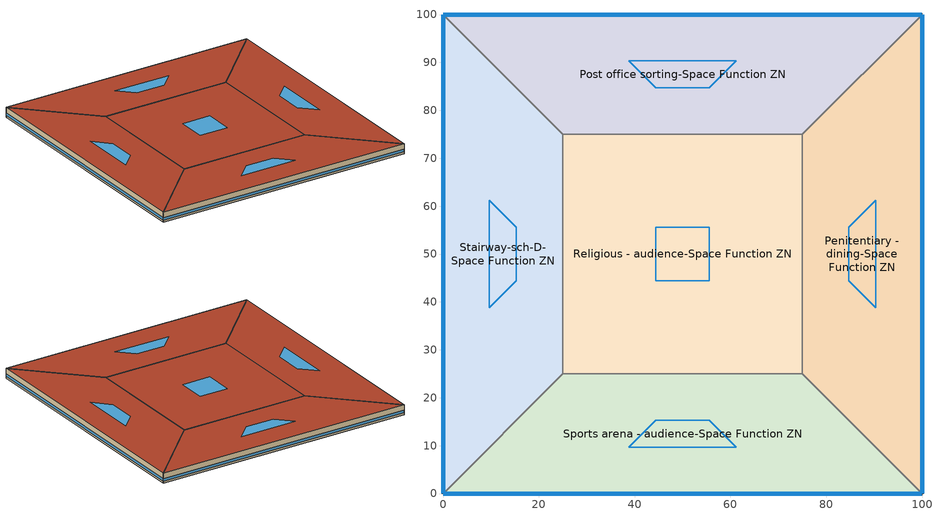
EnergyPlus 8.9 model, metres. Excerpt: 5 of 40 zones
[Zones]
Penitentiary - dining-Space Function ZN
 floor to Retail - dressing/fitting-Space Function ZN (BTAP-Int-Floor): 100,100 100,0 75,25 75,75 z26.6
 wall outside (BTAP-Ext-Wall-Mass:U-0.21): 100,0 100,100 z26.6:30.4
 wall to Sports arena - audience-Space Function ZN (BTAP-Int-Wall): 75,25 100,0 z26.6:30.4
 wall to Religious - audience-Space Function ZN (BTAP-Int-Wall): 75,75 75,25 z26.6:30.4
 wall to Post office sorting-Space Function ZN (BTAP-Int-Wall): 100,100 75,75 z26.6:30.4
 window (BTAP-Ext-FixedWindow:U=0.220 SHGC=0.600): 100,0.03 100,99.97 z27.36:28.31
 roof outside (BTAP-Ext-Roof-Metal:U-0.162): 75,75 75,25 100,0 100,100 z30.4
 skylight (BTAP-Ext-Skylights:U=0.220 SHGC=0.600): 84.7,55.59 84.7,44.41 90.3,38.82 90.3,61.18 z30.4
Post office sorting-Space Function ZN
 floor to Warehouse - fine-Space Function ZN (BTAP-Int-Floor): 0,100 100,100 75,75 25,75 z26.6
 wall outside (BTAP-Ext-Wall-Mass:U-0.21): 100,100 0,100 z26.6:30.4
 wall to Religious - audience-Space Function ZN (BTAP-Int-Wall): 25,75 75,75 z26.6:30.4
 wall to Stairway-sch-D-Space Function ZN (BTAP-Int-Wall): 0,100 25,75 z26.6:30.4
 window (BTAP-Ext-FixedWindow:U=0.220 SHGC=0.600): 99.97,100 0.03,100 z27.36:28.31
 roof outside (BTAP-Ext-Roof-Metal:U-0.162): 25,75 75,75 100,100 0,100 z30.4
 skylight (BTAP-Ext-Skylights:U=0.220 SHGC=0.600): 44.41,84.7 55.59,84.7 61.18,90.3 38.82,90.3 z30.4
Religious - audience-Space Function ZN
 floor to Religious - fellowship hall-Space Function ZN (BTAP-Int-Floor): 25,25 25,75 75,75 75,25 z26.6
 wall to Stairway-sch-D-Space Function ZN (BTAP-Int-Wall): 25,75 25,25 z26.6:30.4
 wall to Sports arena - audience-Space Function ZN (BTAP-Int-Wall): 25,25 75,25 z26.6:30.4
 roof outside (BTAP-Ext-Roof-Metal:U-0.162): 75,25 75,75 25,75 25,25 z30.4
 skylight (BTAP-Ext-Skylights:U=0.220 SHGC=0.600): 55.59,44.41 55.59,55.59 44.41,55.59 44.41,44.41 z30.4
Sports arena - audience-Space Function ZN
 floor to Religious - pulpit/choir-Space Function ZN (BTAP-Int-Floor): 100,0 0,0 25,25 75,25 z26.6
 wall outside (BTAP-Ext-Wall-Mass:U-0.21): 0,0 100,0 z26.6:30.4
 wall to Stairway-sch-D-Space Function ZN (BTAP-Int-Wall): 25,25 0,0 z26.6:30.4
 window (BTAP-Ext-FixedWindow:U=0.220 SHGC=0.600): 0.03,0 99.97,0 z27.36:28.31
 roof outside (BTAP-Ext-Roof-Metal:U-0.162): 75,25 25,25 0,0 100,0 z30.4
 skylight (BTAP-Ext-Skylights:U=0.220 SHGC=0.600): 55.59,15.3 44.41,15.3 38.82,9.7 61.18,9.7 z30.4
Stairway-sch-D-Space Function ZN
 floor to Retail - sales-Space Function ZN (BTAP-Int-Floor): 0,0 0,100 25,75 25,25 z26.6
 wall outside (BTAP-Ext-Wall-Mass:U-0.21): 0,100 0,0 z26.6:30.4
 window (BTAP-Ext-FixedWindow:U=0.220 SHGC=0.600): 0,99.97 0,0.03 z27.36:28.31
 roof outside (BTAP-Ext-Roof-Metal:U-0.162): 25,25 25,75 0,100 0,0 z30.4
 skylight (BTAP-Ext-Skylights:U=0.220 SHGC=0.600): 15.3,44.41 15.3,55.59 9.7,61.18 9.7,38.82 z30.4
[Building]
Building 1
[Site:Location]
Fort McMurray AP_AB_CAN: Latitude {deg}=56.653; Longitude {deg}=-111.223; Time Zone {hr}=-7; Elevation {m}=369.1
[Site:GroundTemperature:BuildingSurface]
19.527, 19.502, 19.536, 19.598, 20.002, 21.64, 22.225, 22.375, 21.449, 20.121, 19.802, 19.633
[Site:WaterMainsTemperature]
Calculation Method=Correlation; Annual Average Outdoor Air Temperature {C}=1.875; Maximum Difference In Monthly Average Outdoor Air Temperatures {deltaC}=34.4
[SizingPeriod:DesignDay] Day of Month=21; Dry-Bulb Temperature Range Modifier Type=DefaultMultipliers; Humidity Condition Type=Wetbulb; Barometric Pressure {Pa}=96969; Rain Indicator=No; Snow Indicator=No; Daylight Saving Time Indicator=No
Name | Month | Day Type | Maximum Dry-Bulb Temperature {C} | Daily Dry-Bulb Temperature Range {deltaC} | Wetbulb or DewPoint at Maximum Dry-Bulb {C} | Wind Speed {m/s} | Wind Direction {deg} | Solar Model Indicator | ASHRAE Clear Sky Optical Depth for Beam Irradiance (taub) | ASHRAE Clear Sky Optical Depth for Diffuse Irradiance (taud) | Sky Clearness
Fort McMurray AP Ann Clg .4% Condns DB=>MWB | 7 | SummerDesignDay | 28.9 | 12.4 | 17.8 | 3.7 | 250 | ASHRAETau | 0.377 | 2.403
Fort McMurray AP Ann Htg 99.6% Condns DB | 1 | WinterDesignDay | -36.2 | 0 | -36.2 | 1 | 90 | ASHRAEClearSky |  |  | 0
[Material] Thermal Absorptance=0.9
Name | Roughness | Thickness {m} | Conductivity {W/m-K} | Density {kg/m3} | Specific Heat {J/kg-K} | Solar Absorptance | Visible Absorptance
1/2IN Gypsum 1 | Smooth | 0.0127 | 0.16 | 784.9 | 830 | 0.4 | 0.4
100mm Normalweight concrete floor 1 | MediumSmooth | 0.1016 | 2.31 | 2322 | 832 | 0.7 | 0.7
1IN Stucco 1 | Smooth | 0.0253 | 0.6918 | 1858 | 837 | 0.7 | 0.92
8IN CONCRETE HW RefBldg 1 | Rough | 0.2032 | 1.311 | 2240 | 836.8 | 0.7 | 0.7
G01 13mm gypsum board 1 | Smooth | 0.0127 | 0.16 | 800 | 1090 | 0.7 | 0.5
Metal Roof Surface 1 | Smooth | 0.0008 | 45.28 | 7824 | 500 | 0.7 | 0.7
[Material:NoMass] Roughness=Smooth; Thermal Absorptance=0.9; Solar Absorptance=0.7
Name | Thermal Resistance {m2-K/W} | Visible Absorptance
Typical Carpet Pad | 0.21648 | 0.8
Typical Insulation 2 | 4.49096 | 0.7
Typical Insulation 3 | 6.17282 | 0.7
[WindowMaterial:SimpleGlazingSystem]
SimpleGlazing:U=0.220 SHGC=0.600: U-Factor {W/m2-K}=2.2; Solar Heat Gain Coefficient=0.6; Visible Transmittance=0.21
[Construction]
BTAP-Ext-FixedWindow:U=0.220 SHGC=0.600; BTAP-Ext-Skylights:U=0.220 SHGC=0.600: SimpleGlazing:U=0.220 SHGC=0.600
BTAP-Ext-Roof-Metal:U-0.162: Metal Roof Surface 1, Typical Insulation 3
BTAP-Ext-Wall-Mass:U-0.21: 1IN Stucco 1, 8IN CONCRETE HW RefBldg 1, Typical Insulation 2, 1/2IN Gypsum 1
BTAP-Int-Floor: 100mm Normalweight concrete floor 1, Typical Carpet Pad
BTAP-Int-Wall: G01 13mm gypsum board 1, G01 13mm gypsum board 1
[Zone]
Penitentiary - dining-Space Function ZN; Post office sorting-Space Function ZN; Religious - audience-Space Function ZN; Sports arena - audience-Space Function ZN; Stairway-sch-D-Space Function ZN
[ZoneInfiltration:DesignFlowRate] Schedule=Always On Discrete; Design Flow Rate Calculation Method=Flow/ExteriorArea; Flow per Exterior Surface Area {m3/s-m2}=0.00025; Constant Term Coefficient=0; Temperature Term Coefficient=0; Velocity Term Coefficient=0.224; Velocity Squared Term Coefficient=0
Name | Zone or ZoneList
Penitentiary - dining-Space Function Infiltration | Penitentiary - dining-Space Function ZN
Post office sorting-Space Function Infiltration | Post office sorting-Space Function ZN
Religious - audience-Space Function Infiltration | Religious - audience-Space Function ZN
Sports arena - audience-Space Function Infiltration | Sports arena - audience-Space Function ZN
Stairway-sch-D-Space Function Infiltration | Stairway-sch-D-Space Function ZN
[ZoneControl:Thermostat] Control Object Type 1=ThermostatSetpoint:DualSetpoint
Name | Zone or ZoneList | Control Type Schedule | Control Name 1
Penitentiary - dining-Space Function ZN Thermostat | Penitentiary - dining-Space Function ZN | Penitentiary - dining-Space Function ZN Thermostat Schedule | Space Function Penitentiary - dining Thermostat 2
Post office sorting-Space Function ZN Thermostat | Post office sorting-Space Function ZN | Post office sorting-Space Function ZN Thermostat Schedule | Space Function Post office sorting Thermostat 2
Religious - audience-Space Function ZN Thermostat | Religious - audience-Space Function ZN | Religious - audience-Space Function ZN Thermostat Schedule | Space Function Religious - audience Thermostat 2
Sports arena - audience-Space Function ZN Thermostat | Sports arena - audience-Space Function ZN | Sports arena - audience-Space Function ZN Thermostat Schedule | Space Function Sports arena - audience Thermostat 2
Stairway-sch-D-Space Function ZN Thermostat | Stairway-sch-D-Space Function ZN | Stairway-sch-D-Space Function ZN Thermostat Schedule | Space Function Stairway-sch-D Thermostat 2
[ThermostatSetpoint:DualSetpoint]
Name | Heating Setpoint Temperature Schedule | Cooling Setpoint Temperature Schedule
Space Function Penitentiary - dining Thermostat 2; Space Function Sports arena - audience Thermostat 2 | NECB-B-Thermostat Setpoint-Heating | NECB-B-Thermostat Setpoint-Cooling
Space Function Post office sorting Thermostat 2 | NECB-A-Thermostat Setpoint-Heating | NECB-A-Thermostat Setpoint-Cooling
Space Function Religious - audience Thermostat 2 | NECB-I-Thermostat Setpoint-Heating | NECB-I-Thermostat Setpoint-Cooling
Space Function Stairway-sch-D Thermostat 2 | NECB-D-Thermostat Setpoint-Heating | NECB-D-Thermostat Setpoint-Cooling
[ZoneHVAC:IdealLoadsAirSystem]
Name | Design Specification Outdoor Air Object
Zone HVAC Ideal Loads Air System 1 | Space Function Penitentiary - dining Ventilation
Zone HVAC Ideal Loads Air System 2 | Space Function Post office sorting Ventilation
Zone HVAC Ideal Loads Air System 3 | Space Function Religious - audience Ventilation
Zone HVAC Ideal Loads Air System 4 | Space Function Religious - fellowship hall Ventilation
Zone HVAC Ideal Loads Air System 5 | Space Function Religious - pulpit/choir Ventilation
Zone HVAC Ideal Loads Air System 6 | Space Function Retail - dressing/fitting Ventilation
Zone HVAC Ideal Loads Air System 7 | Space Function Retail - mall concourse Ventilation
Zone HVAC Ideal Loads Air System 8 | Space Function Retail - sales Ventilation
Zone HVAC Ideal Loads Air System 9 | Space Function Sales area Ventilation
Zone HVAC Ideal Loads Air System 10 | Space Function Sports arena - audience Ventilation
Zone HVAC Ideal Loads Air System 11 | Space Function Sports arena - court c1 Ventilation
Zone HVAC Ideal Loads Air System 12 | Space Function Sports arena - court c2 Ventilation
Zone HVAC Ideal Loads Air System 13 | Space Function Sports arena - court c3 Ventilation
Zone HVAC Ideal Loads Air System 14 | Space Function Sports arena - court c4 Ventilation
Zone HVAC Ideal Loads Air System 15 | Space Function Sports arena - ring Ventilation
Zone HVAC Ideal Loads Air System 16 | Space Function Stairway-sch-A Ventilation
Zone HVAC Ideal Loads Air System 17 | Space Function Stairway-sch-B Ventilation
Zone HVAC Ideal Loads Air System 18 | Space Function Stairway-sch-C Ventilation
Zone HVAC Ideal Loads Air System 19 | Space Function Stairway-sch-D Ventilation
Zone HVAC Ideal Loads Air System 20 | Space Function Stairway-sch-E Ventilation
Zone HVAC Ideal Loads Air System 21 | Space Function Stairway-sch-F Ventilation
Zone HVAC Ideal Loads Air System 22 | Space Function Stairway-sch-G Ventilation
Zone HVAC Ideal Loads Air System 23 | Space Function Stairway-sch-H Ventilation
Zone HVAC Ideal Loads Air System 24 | Space Function Stairway-sch-I Ventilation
Zone HVAC Ideal Loads Air System 25 | Space Function Storage area - occsens Ventilation
Zone HVAC Ideal Loads Air System 26 | Space Function Storage area - refrigerated - occsens Ventilation
Zone HVAC Ideal Loads Air System 27 | Space Function Storage area - refrigerated Ventilation
Zone HVAC Ideal Loads Air System 28 | Space Function Storage area Ventilation
Zone HVAC Ideal Loads Air System 29 | Space Function Transp. baggage Ventilation
Zone HVAC Ideal Loads Air System 30 | Space Function Transp. concourse Ventilation
Zone HVAC Ideal Loads Air System 31 | Space Function Transp. counter Ventilation
Zone HVAC Ideal Loads Air System 32 | Space Function Transp. seating Ventilation
Zone HVAC Ideal Loads Air System 33 | Space Function Warehouse - fine - refrigerated Ventilation
Zone HVAC Ideal Loads Air System 34 | Space Function Warehouse - fine Ventilation
Zone HVAC Ideal Loads Air System 35 | Space Function Warehouse - med/blk - refrigerated Ventilation
Zone HVAC Ideal Loads Air System 36 | Space Function Warehouse - med/blk Ventilation
Zone HVAC Ideal Loads Air System 37 | Space Function Warehouse - med/blk2 - refrigerated Ventilation
Zone HVAC Ideal Loads Air System 38 | Space Function Warehouse - med/blk2 Ventilation
Zone HVAC Ideal Loads Air System 39 | Space Function Washroom-sch-A Ventilation
Zone HVAC Ideal Loads Air System 40 | Space Function Washroom-sch-B Ventilation
[DesignSpecification:OutdoorAir] Outdoor Air Method=Sum; Outdoor Air Flow per Person {m3/s-person}=0; Outdoor Air Flow per Zone {m3/s}=0; Outdoor Air Flow Air Changes per Hour {1/hr}=0
Name | Outdoor Air Flow per Zone Floor Area {m3/s-m2}
Space Function Penitentiary - dining Ventilation | 0.0035814
Space Function Post office sorting Ventilation; Space Function Transp. baggage Ventilation; Space Function Transp. counter Ventilation | 0.00087884
Space Function Religious - audience Ventilation; Space Function Religious - fellowship hall Ventilation; Space Function Religious - pulpit/choir Ventilation | 0.0033528
Space Function Retail - dressing/fitting Ventilation; Space Function Retail - sales Ventilation; Space Function Sales area Ventilation | 0.00118364
Space Function Retail - mall concourse Ventilation | 0.0018288
Space Function Sports arena - audience Ventilation | 0.0060198
Space Function Sports arena - court c1 Ventilation; Space Function Sports arena - court c2 Ventilation; Space Function Sports arena - court c3 Ventilation; Space Function Sports arena - court c4 Ventilation; Space Function Sports arena - ring Ventilation | 0.001524
Space Function Stairway-sch-A Ventilation; Space Function Stairway-sch-B Ventilation; Space Function Stairway-sch-C Ventilation; Space Function Stairway-sch-D Ventilation; Space Function Stairway-sch-E Ventilation; Space Function Stairway-sch-F Ventilation; Space Function Stairway-sch-G Ventilation; Space Function Stairway-sch-H Ventilation; Space Function Stairway-sch-I Ventilation; Space Function Warehouse - fine - refrigerated Ventilation; Space Function Warehouse - fine Ventilation; Space Function Warehouse - med/blk - refrigerated Ventilation; Space Function Warehouse - med/blk Ventilation; Space Function Warehouse - med/blk2 - refrigerated Ventilation; Space Function Warehouse - med/blk2 Ventilation; Space Function Washroom-sch-A Ventilation; Space Function Washroom-sch-B Ventilation | 0.0003048
Space Function Storage area - occsens Ventilation; Space Function Storage area - refrigerated - occsens Ventilation; Space Function Storage area - refrigerated Ventilation; Space Function Storage area Ventilation | 0.0003556
Space Function Transp. concourse Ventilation; Space Function Transp. seating Ventilation | 0.0041148
[Zone equipment]
Penitentiary - dining-Space Function ZN: Zone HVAC Ideal Loads Air System 1
Post office sorting-Space Function ZN: Zone HVAC Ideal Loads Air System 2
Religious - audience-Space Function ZN: Zone HVAC Ideal Loads Air System 3
Sports arena - audience-Space Function ZN: Zone HVAC Ideal Loads Air System 10
Stairway-sch-D-Space Function ZN: Zone HVAC Ideal Loads Air System 19
[Sizing:Zone] Zone Cooling Design Supply Air Temperature Input Method=SupplyAirTemperature; Zone Cooling Design Supply Air Temperature {C}=14; Zone Cooling Design Supply Air Temperature Difference {deltaC}=11.11; Zone Heating Design Supply Air Temperature Input Method=SupplyAirTemperature; Zone Heating Design Supply Air Temperature {C}=40; Zone Heating Design Supply Air Temperature Difference {deltaC}=11.11; Zone Cooling Design Supply Air Humidity Ratio {kgWater/kgDryAir}=0.0085; Zone Heating Design Supply Air Humidity Ratio {kgWater/kgDryAir}=0.008; Cooling Design Air Flow Method=DesignDay; Cooling Design Air Flow Rate {m3/s}=0; Cooling Minimum Air Flow per Zone Floor Area {m3/s-m2}=0.000762; Cooling Minimum Air Flow {m3/s}=0; Cooling Minimum Air Flow Fraction=0; Heating Design Air Flow Method=DesignDay; Heating Design Air Flow Rate {m3/s}=0; Heating Maximum Air Flow per Zone Floor Area {m3/s-m2}=0.002032; Heating Maximum Air Flow {m3/s}=0.141576; Heating Maximum Air Flow Fraction=0.3; Account for Dedicated Outdoor Air System=No
Name | Design Specification Outdoor Air Object | Design Specification Zone Air Distribution Object
Penitentiary - dining-Space Function ZN | Space Function Penitentiary - dining Ventilation | Penitentiary - dining-Space Function ZN Design Spec Zone Air Dist
Post office sorting-Space Function ZN | Space Function Post office sorting Ventilation | Post office sorting-Space Function ZN Design Spec Zone Air Dist
Religious - audience-Space Function ZN | Space Function Religious - audience Ventilation | Religious - audience-Space Function ZN Design Spec Zone Air Dist
Sports arena - audience-Space Function ZN | Space Function Sports arena - audience Ventilation | Sports arena - audience-Space Function ZN Design Spec Zone Air Dist
Stairway-sch-D-Space Function ZN | Space Function Stairway-sch-D Ventilation | Stairway-sch-D-Space Function ZN Design Spec Zone Air Dist
[DesignSpecification:ZoneAirDistribution] Zone Air Distribution Effectiveness in Cooling Mode=1; Zone Air Distribution Effectiveness in Heating Mode=1
Penitentiary - dining-Space Function ZN Design Spec Zone Air Dist; Post office sorting-Space Function ZN Design Spec Zone Air Dist; Religious - audience-Space Function ZN Design Spec Zone Air Dist; Sports arena - audience-Space Function ZN Design Spec Zone Air Dist; Stairway-sch-D-Space Function ZN Design Spec Zone Air Dist
[Schedule:Compact]
Penitentiary - dining-Space Function ZN Thermostat Schedule; Post office sorting-Space Function ZN Thermostat Schedule; Religious - audience-Space Function ZN Thermostat Schedule; Sports arena - audience-Space Function ZN Thermostat Schedule; Stairway-sch-D-Space Function ZN Thermostat Schedule: Through: 12/31, For: AllDays, Until: 24:00, 4
[Schedule:Day:Interval]
NECB-B-Thermostat Setpoint-Heating Sun|Hol Day: No, 01:00, 18, 02:00, 22, 09:00, 18, 10:00, 20, 23:00, 22, 24:00, 18
NECB-B-Thermostat Setpoint-Heating Default|Wkdy Day; NECB-B-Thermostat Setpoint-Heating Sat Day; NECB-B-Thermostat Setpoint-Heating Default: No, 02:00, 22, 08:00, 18, 09:00, 20, 24:00, 22
NECB-B-Thermostat Setpoint-Cooling Sun|Hol Day: No, 09:00, 35, 23:00, 24, 24:00, 35
NECB-B-Thermostat Setpoint-Cooling Default|Wkdy Day; NECB-B-Thermostat Setpoint-Cooling Sat Day; NECB-B-Thermostat Setpoint-Cooling Default: No, 01:00, 24, 08:00, 35, 24:00, 24
NECB-A-Thermostat Setpoint-Heating Sun|Hol Day; NECB-A-Thermostat Setpoint-Heating Sat Day; NECB-D-Thermostat Setpoint-Heating Sun|Hol Day; NECB-D-Thermostat Setpoint-Heating Sat Day: No, 24:00, 18
NECB-A-Thermostat Setpoint-Heating Default|Wkdy Day; NECB-A-Thermostat Setpoint-Heating Default: No, 06:00, 18, 07:00, 20, 21:00, 22, 24:00, 18
NECB-A-Thermostat Setpoint-Cooling Sun|Hol Day; NECB-A-Thermostat Setpoint-Cooling Sat Day; NECB-D-Thermostat Setpoint-Cooling Sun|Hol Day; NECB-D-Thermostat Setpoint-Cooling Sat Day: No, 24:00, 35
NECB-A-Thermostat Setpoint-Cooling Default|Wkdy Day; NECB-A-Thermostat Setpoint-Cooling Default: No, 06:00, 35, 21:00, 24, 24:00, 35
NECB-I-Thermostat Setpoint-Heating Sun|Hol Day: No, 07:00, 18, 08:00, 20, 14:00, 22, 24:00, 18
NECB-I-Thermostat Setpoint-Heating Default|Wkdy Day; NECB-I-Thermostat Setpoint-Heating Default: No, 14:00, 18, 15:00, 20, 24:00, 22
NECB-I-Thermostat Setpoint-Heating Sat Day: No, 10:00, 18, 11:00, 20, 24:00, 22
NECB-I-Thermostat Setpoint-Cooling Sun|Hol Day: No, 07:00, 35, 14:00, 24, 24:00, 35
NECB-I-Thermostat Setpoint-Cooling Default|Wkdy Day; NECB-I-Thermostat Setpoint-Cooling Default: No, 14:00, 35, 24:00, 24
NECB-I-Thermostat Setpoint-Cooling Sat Day: No, 10:00, 35, 24:00, 24
NECB-D-Thermostat Setpoint-Heating Default|Wkdy Day; NECB-D-Thermostat Setpoint-Heating Default: No, 07:00, 18, 08:00, 20, 23:00, 22, 24:00, 18
NECB-D-Thermostat Setpoint-Cooling Default|Wkdy Day; NECB-D-Thermostat Setpoint-Cooling Default: No, 07:00, 35, 23:00, 24, 24:00, 35
[Schedule:Week:Daily]
NECB-B-Thermostat Setpoint-Heating Week Rule - Jan1-Dec31: NECB-B-Thermostat Setpoint-Heating Sun|Hol Day, NECB-B-Thermostat Setpoint-Heating Default|Wkdy Day, NECB-B-Thermostat Setpoint-Heating Default|Wkdy Day, NECB-B-Thermostat Setpoint-Heating Default|Wkdy Day, NECB-B-Thermostat Setpoint-Heating Default|Wkdy Day, NECB-B-Thermostat Setpoint-Heating Default|Wkdy Day, NECB-B-Thermostat Setpoint-Heating Sat Day, NECB-B-Thermostat Setpoint-Heating Default, NECB-B-Thermostat Setpoint-Heating Default, NECB-B-Thermostat Setpoint-Heating Default, NECB-B-Thermostat Setpoint-Heating Default, NECB-B-Thermostat Setpoint-Heating Default
NECB-B-Thermostat Setpoint-Cooling Week Rule - Jan1-Dec31: NECB-B-Thermostat Setpoint-Cooling Sun|Hol Day, NECB-B-Thermostat Setpoint-Cooling Default|Wkdy Day, NECB-B-Thermostat Setpoint-Cooling Default|Wkdy Day, NECB-B-Thermostat Setpoint-Cooling Default|Wkdy Day, NECB-B-Thermostat Setpoint-Cooling Default|Wkdy Day, NECB-B-Thermostat Setpoint-Cooling Default|Wkdy Day, NECB-B-Thermostat Setpoint-Cooling Sat Day, NECB-B-Thermostat Setpoint-Cooling Default, NECB-B-Thermostat Setpoint-Cooling Default, NECB-B-Thermostat Setpoint-Cooling Default, NECB-B-Thermostat Setpoint-Cooling Default, NECB-B-Thermostat Setpoint-Cooling Default
NECB-A-Thermostat Setpoint-Heating Week Rule - Jan1-Dec31: NECB-A-Thermostat Setpoint-Heating Sun|Hol Day, NECB-A-Thermostat Setpoint-Heating Default|Wkdy Day, NECB-A-Thermostat Setpoint-Heating Default|Wkdy Day, NECB-A-Thermostat Setpoint-Heating Default|Wkdy Day, NECB-A-Thermostat Setpoint-Heating Default|Wkdy Day, NECB-A-Thermostat Setpoint-Heating Default|Wkdy Day, NECB-A-Thermostat Setpoint-Heating Sat Day, NECB-A-Thermostat Setpoint-Heating Default, NECB-A-Thermostat Setpoint-Heating Default, NECB-A-Thermostat Setpoint-Heating Default, NECB-A-Thermostat Setpoint-Heating Default, NECB-A-Thermostat Setpoint-Heating Default
NECB-A-Thermostat Setpoint-Cooling Week Rule - Jan1-Dec31: NECB-A-Thermostat Setpoint-Cooling Sun|Hol Day, NECB-A-Thermostat Setpoint-Cooling Default|Wkdy Day, NECB-A-Thermostat Setpoint-Cooling Default|Wkdy Day, NECB-A-Thermostat Setpoint-Cooling Default|Wkdy Day, NECB-A-Thermostat Setpoint-Cooling Default|Wkdy Day, NECB-A-Thermostat Setpoint-Cooling Default|Wkdy Day, NECB-A-Thermostat Setpoint-Cooling Sat Day, NECB-A-Thermostat Setpoint-Cooling Default, NECB-A-Thermostat Setpoint-Cooling Default, NECB-A-Thermostat Setpoint-Cooling Default, NECB-A-Thermostat Setpoint-Cooling Default, NECB-A-Thermostat Setpoint-Cooling Default
NECB-I-Thermostat Setpoint-Heating Week Rule - Jan1-Dec31: NECB-I-Thermostat Setpoint-Heating Sun|Hol Day, NECB-I-Thermostat Setpoint-Heating Default|Wkdy Day, NECB-I-Thermostat Setpoint-Heating Default|Wkdy Day, NECB-I-Thermostat Setpoint-Heating Default|Wkdy Day, NECB-I-Thermostat Setpoint-Heating Default|Wkdy Day, NECB-I-Thermostat Setpoint-Heating Default|Wkdy Day, NECB-I-Thermostat Setpoint-Heating Sat Day, NECB-I-Thermostat Setpoint-Heating Default, NECB-I-Thermostat Setpoint-Heating Default, NECB-I-Thermostat Setpoint-Heating Default, NECB-I-Thermostat Setpoint-Heating Default, NECB-I-Thermostat Setpoint-Heating Default
NECB-I-Thermostat Setpoint-Cooling Week Rule - Jan1-Dec31: NECB-I-Thermostat Setpoint-Cooling Sun|Hol Day, NECB-I-Thermostat Setpoint-Cooling Default|Wkdy Day, NECB-I-Thermostat Setpoint-Cooling Default|Wkdy Day, NECB-I-Thermostat Setpoint-Cooling Default|Wkdy Day, NECB-I-Thermostat Setpoint-Cooling Default|Wkdy Day, NECB-I-Thermostat Setpoint-Cooling Default|Wkdy Day, NECB-I-Thermostat Setpoint-Cooling Sat Day, NECB-I-Thermostat Setpoint-Cooling Default, NECB-I-Thermostat Setpoint-Cooling Default, NECB-I-Thermostat Setpoint-Cooling Default, NECB-I-Thermostat Setpoint-Cooling Default, NECB-I-Thermostat Setpoint-Cooling Default
NECB-D-Thermostat Setpoint-Heating Week Rule - Jan1-Dec31: NECB-D-Thermostat Setpoint-Heating Sun|Hol Day, NECB-D-Thermostat Setpoint-Heating Default|Wkdy Day, NECB-D-Thermostat Setpoint-Heating Default|Wkdy Day, NECB-D-Thermostat Setpoint-Heating Default|Wkdy Day, NECB-D-Thermostat Setpoint-Heating Default|Wkdy Day, NECB-D-Thermostat Setpoint-Heating Default|Wkdy Day, NECB-D-Thermostat Setpoint-Heating Sat Day, NECB-D-Thermostat Setpoint-Heating Default, NECB-D-Thermostat Setpoint-Heating Default, NECB-D-Thermostat Setpoint-Heating Default, NECB-D-Thermostat Setpoint-Heating Default, NECB-D-Thermostat Setpoint-Heating Default
NECB-D-Thermostat Setpoint-Cooling Week Rule - Jan1-Dec31: NECB-D-Thermostat Setpoint-Cooling Sun|Hol Day, NECB-D-Thermostat Setpoint-Cooling Default|Wkdy Day, NECB-D-Thermostat Setpoint-Cooling Default|Wkdy Day, NECB-D-Thermostat Setpoint-Cooling Default|Wkdy Day, NECB-D-Thermostat Setpoint-Cooling Default|Wkdy Day, NECB-D-Thermostat Setpoint-Cooling Default|Wkdy Day, NECB-D-Thermostat Setpoint-Cooling Sat Day, NECB-D-Thermostat Setpoint-Cooling Default, NECB-D-Thermostat Setpoint-Cooling Default, NECB-D-Thermostat Setpoint-Cooling Default, NECB-D-Thermostat Setpoint-Cooling Default, NECB-D-Thermostat Setpoint-Cooling Default
[Schedule:Year]
NECB-B-Thermostat Setpoint-Heating: NECB-B-Thermostat Setpoint-Heating Week Rule - Jan1-Dec31, 1, 1, 12, 31
NECB-B-Thermostat Setpoint-Cooling: NECB-B-Thermostat Setpoint-Cooling Week Rule - Jan1-Dec31, 1, 1, 12, 31
NECB-A-Thermostat Setpoint-Heating: NECB-A-Thermostat Setpoint-Heating Week Rule - Jan1-Dec31, 1, 1, 12, 31
NECB-A-Thermostat Setpoint-Cooling: NECB-A-Thermostat Setpoint-Cooling Week Rule - Jan1-Dec31, 1, 1, 12, 31
NECB-I-Thermostat Setpoint-Heating: NECB-I-Thermostat Setpoint-Heating Week Rule - Jan1-Dec31, 1, 1, 12, 31
NECB-I-Thermostat Setpoint-Cooling: NECB-I-Thermostat Setpoint-Cooling Week Rule - Jan1-Dec31, 1, 1, 12, 31
NECB-D-Thermostat Setpoint-Heating: NECB-D-Thermostat Setpoint-Heating Week Rule - Jan1-Dec31, 1, 1, 12, 31
NECB-D-Thermostat Setpoint-Cooling: NECB-D-Thermostat Setpoint-Cooling Week Rule - Jan1-Dec31, 1, 1, 12, 31
[Schedule:Constant]
Always On Discrete: Hourly Value=1
